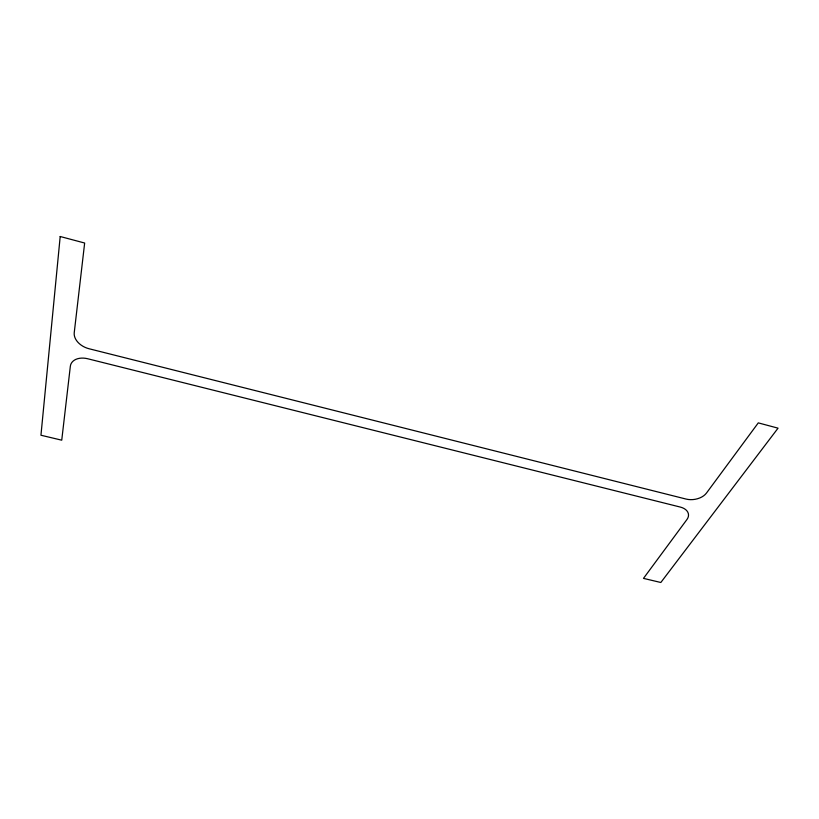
<?xml version="1.0" encoding="UTF-8"?>
<svg xmlns="http://www.w3.org/2000/svg" width="819" height="819" viewBox="0 0 819 819"><rect width="100%" height="100%" fill="white"/><g stroke="black" fill="none" stroke-linecap="round" stroke-linejoin="round"><path stroke-width="1.23" d="M60.196 236.507L40.95 435.237L61.742 440.182L70.342 366.257A16.482 11.302 19.9 0 1 87.766 358.763L680.282 507.063A14.896 9.562 -6.9 0 1 686.936 519.522L643.488 578.378L660.831 582.493L778.05 428.163L758.281 422.88L706.49 493.038A15.356 10.023 -8.2 0 1 686.066 499.068L89.076 348.751A16.984 11.927 21.1 0 1 74.232 332.709L84.654 243.028L60.196 236.507"/></g></svg>
